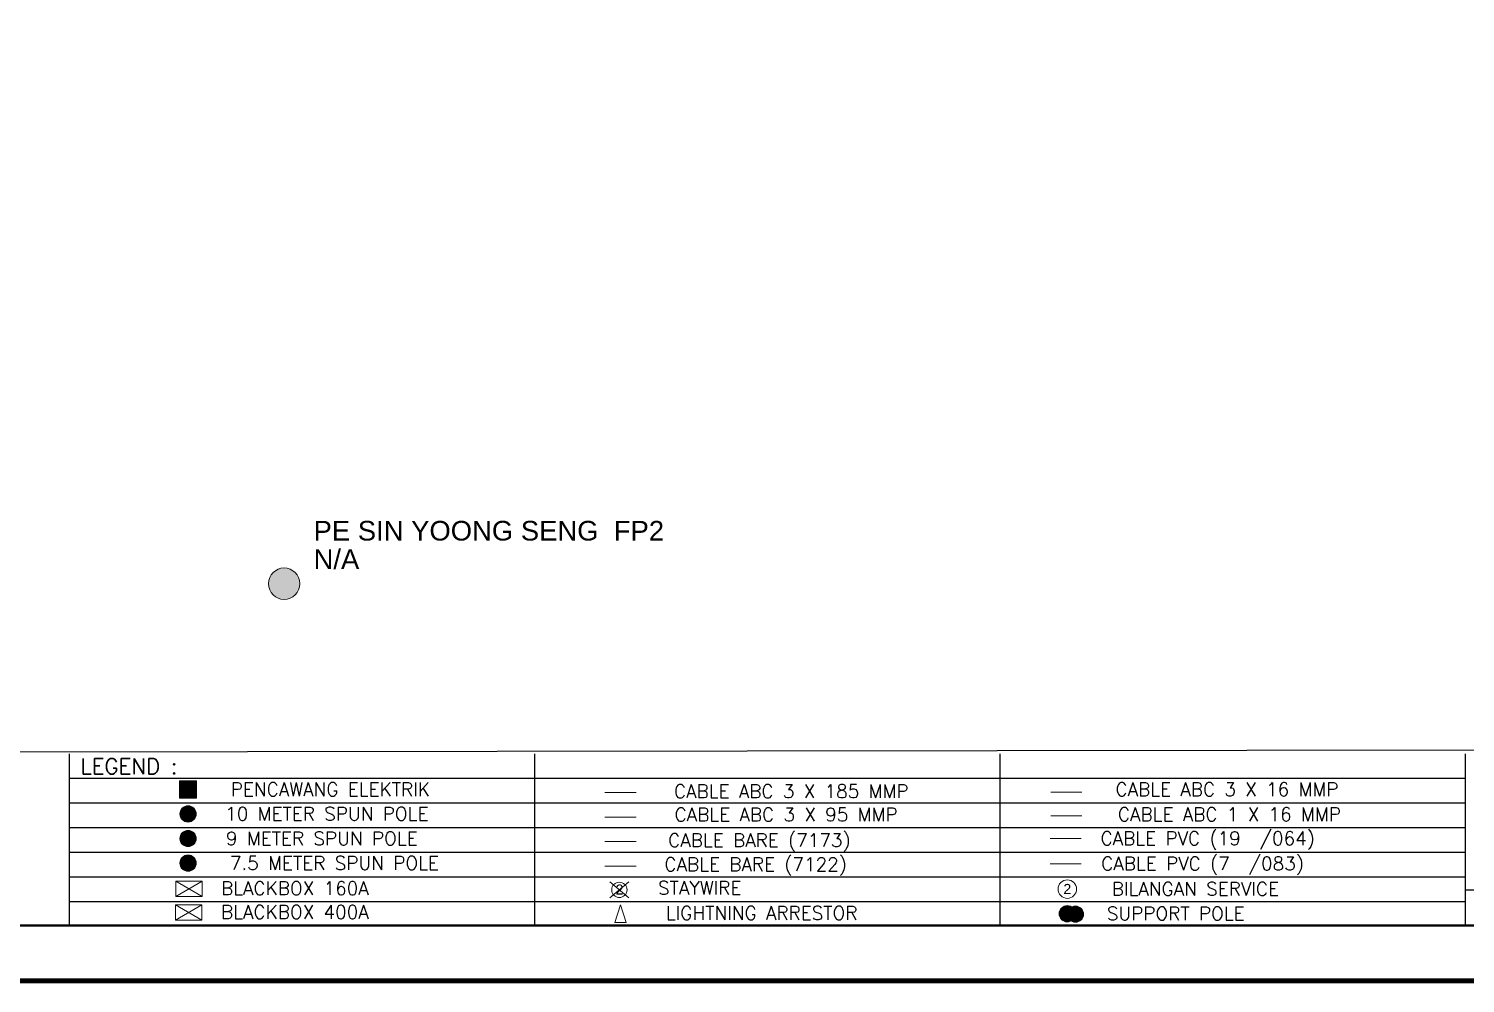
# Model space of a CAD drawing. Header units: inches. Extents: x -2907330 to 774627, y -12404360 to 10502691.
# Drawn here: x 13842 to 14611, y 2212 to 2723 of the extents above; entities that cross this region are included whole.
import ezdxf
from ezdxf.enums import TextEntityAlignment as Align

# ---------------------------------------------------------------- set-up
doc = ezdxf.new("R2010")
doc.units = ezdxf.units.IN
doc.header["$MEASUREMENT"] = 0
for name, color, linetype, lineweight in [('BARE 7122', 94, 'Continuous', 0), ('LIGHTNING ARRESTOR', 2, 'Continuous', 0), ('POLE NUMBER', 7, 'Continuous', 0), ('PVC 7083', 2, 'Continuous', 0), ('PVC 9064', 4, 'Continuous', 0), ('STAYWIRE', 7, 'Continuous', 0), ('TIANG LAMA', 112, 'Continuous', 0)]:
    doc.layers.add(name, color=color, linetype=linetype, lineweight=lineweight)
doc.styles.add('Simplex.shk', font='simplex.shx', dxfattribs={"height": 1.75})
doc.styles.add('style1', font='arial.ttf', dxfattribs={"height": 2})

# ---------------------------------------------------------------- blocks, each defined once
blk = doc.blocks.new('TIANG_BIRU')
at = {"lineweight": 0}
h = blk.add_hatch(color=5, dxfattribs=at)
h.dxf.hatch_style = 1
h.paths.add_polyline_path([(-1.6, 0, 1), (1.6, 0, 1)])
blk.add_circle((0, 0), 1.6, dxfattribs=at)

msp = doc.modelspace()

# ---------------------------------------------------------------- hatches: boundary and pattern name
at = {"lineweight": 0}
h = msp.add_hatch(color=3, dxfattribs=at)
h.dxf.hatch_style = 1
h.paths.add_polyline_path([(13932.12, 2320.29), (13923.09, 2320.29), (13923.09, 2311.01), (13932.12, 2311.01)])
h = msp.add_hatch(color=6, dxfattribs=at)
h.dxf.hatch_style = 1
h.paths.add_polyline_path([(13931.94, 2302.65, 1), (13923.25, 2302.65, 1)])
h = msp.add_hatch(color=5, dxfattribs=at)
h.dxf.hatch_style = 1
h.paths.add_polyline_path([(13923.25, 2289.47, 1), (13931.94, 2289.47, 1)])
h = msp.add_hatch(color=1, dxfattribs=at)
h.dxf.hatch_style = 1
h.paths.add_polyline_path([(13923.25, 2276.28, 1), (13931.94, 2276.28, 1)])
h = msp.add_hatch(color=9, dxfattribs=at)
h.dxf.hatch_style = 1
h.paths.add_polyline_path([(14393.82, 2249.18, 1), (14402.52, 2249.18, 1)])
h = msp.add_hatch(color=5, dxfattribs=at)
h.dxf.hatch_style = 1
h.paths.add_polyline_path([(14398.16, 2248.95, 1), (14406.86, 2248.95, 1)])

# ---------------------------------------------------------------- linework, layer by layer
at = {"color": 7, "linetype": 'Continuous'}
for p, q in [((13219.25, 2334.93), (15221.44, 2337.82)), ((14611.17, 2261.91), (15221.29, 2261.91))]:
    msp.add_line(p, q, dxfattribs=at)
at = {"linetype": 'Continuous'}
for p, q in [((13863.93, 2334.88), (13863.93, 2242.58)), ((14113.01, 2334.88), (14113.01, 2242.58)), ((14362.09, 2334.88), (14362.09, 2242.58)), ((14611.17, 2334.88), (14611.17, 2242.6)), ((13863.93, 2321.7), (14113.01, 2321.7)), ((14113.01, 2321.7), (14362.09, 2321.7)), ((14362.09, 2321.7), (14611.17, 2321.7)), ((13863.93, 2308.51), (14113.01, 2308.51)), ((14113.01, 2308.51), (14362.09, 2308.51)), ((14362.09, 2308.51), (14362.09, 2242.58)), ((14362.09, 2308.51), (14611.17, 2308.51)), ((13863.93, 2295.32), (14113.01, 2295.32)), ((14113.01, 2295.32), (14362.09, 2295.32)), ((14362.09, 2295.32), (14611.17, 2295.32)), ((13863.93, 2282.14), (14113.01, 2282.14)), ((14113.01, 2282.14), (14362.09, 2282.14)), ((14362.09, 2282.14), (14611.17, 2282.14)), ((13863.93, 2268.95), (14113.01, 2268.95)), ((14113.01, 2268.95), (14362.09, 2268.95)), ((14362.09, 2268.95), (14611.17, 2268.95)), ((13863.93, 2255.76), (14113.01, 2255.76)), ((14113.01, 2255.76), (14362.09, 2255.76)), ((14362.09, 2255.76), (14611.17, 2255.76))]:
    msp.add_line(p, q, dxfattribs=at)
at = {"linetype": 'Continuous', "const_width": 2.7}
msp.add_lwpolyline([(15264.58, 3866.02), (12871.15, 3866.02), (12871.15, 2213.3), (15264.58, 2213.3)], close=True, dxfattribs=at)
for points in [[(12914.43, 3836.72), (15221.29, 3836.72), (15221.29, 2242.6), (12914.43, 2242.6)], [(12914.58, 3837.26), (15221.44, 3837.26), (15221.44, 2243.15), (12914.58, 2243.15)]]:
    msp.add_lwpolyline(points, close=True)
at = {"color": 5, "lineweight": 0}
msp.add_lwpolyline([(13923.09, 2311.01), (13932.12, 2311.01), (13932.12, 2320.29), (13923.09, 2320.29)], close=True, dxfattribs=at)
at = {"color": 30, "lineweight": 0}
for points in [[(14406, 2314.3), (14389.31, 2314.3)], [(13921.05, 2258.39), (13935.18, 2266.66), (13935.18, 2258.39), (13921.05, 2266.66)]]:
    msp.add_lwpolyline(points, dxfattribs=at)
at = {"color": 1, "lineweight": 0}
for points in [[(14167.35, 2314.16), (14150.66, 2314.16)], [(13920.8, 2245.77), (13934.94, 2254.04), (13934.94, 2245.77), (13920.8, 2254.04)]]:
    msp.add_lwpolyline(points, dxfattribs=at)
at = {"color": 5, "lineweight": 0}
msp.add_lwpolyline([(14167.35, 2300.98), (14150.66, 2300.98)], dxfattribs=at)
at = {"lineweight": 0}
msp.add_lwpolyline([(14406, 2301.63), (14389.31, 2301.63)], dxfattribs=at)
at = {"color": 6, "lineweight": 0}
msp.add_lwpolyline([(14167.35, 2287.79), (14150.66, 2287.79)], dxfattribs=at)
at = {"color": 30, "lineweight": 0}
msp.add_lwpolyline([(13935.18, 2266.66), (13921.05, 2266.66), (13921.05, 2258.39), (13935.18, 2258.39)], close=True, dxfattribs=at)
at = {"color": 1, "lineweight": 0}
msp.add_lwpolyline([(13934.94, 2254.04), (13920.8, 2254.04), (13920.8, 2245.77), (13934.94, 2245.77)], close=True, dxfattribs=at)
at = {"color": 0, "lineweight": 0}
msp.add_circle((13927.59, 2302.65), 4.35, dxfattribs=at)
at = {"lineweight": 0}
for centre, radius in [((13927.59, 2289.47), 4.35), ((13927.59, 2276.28), 4.35), ((14398.17, 2262.37), 4.96), ((14398.17, 2249.18), 4.35), ((14402.51, 2248.95), 4.35)]:
    msp.add_circle(centre, radius, dxfattribs=at)
at = {"layer": 'BARE 7122', "lineweight": 0}
msp.add_lwpolyline([(14167.35, 2274.6), (14150.66, 2274.6)], dxfattribs=at)
at = {"layer": 'LIGHTNING ARRESTOR', "lineweight": 0}
msp.add_lwpolyline([(14159.04, 2253.88), (14156.06, 2244.43), (14162.02, 2244.43), (14159.04, 2253.88)], dxfattribs=at)
at = {"layer": 'PVC 7083', "lineweight": 0}
msp.add_lwpolyline([(14405.68, 2275.86), (14388.99, 2275.86)], dxfattribs=at)
at = {"layer": 'PVC 9064', "lineweight": 0}
msp.add_lwpolyline([(14405.68, 2289.55), (14388.99, 2289.55)], dxfattribs=at)
at = {"layer": 'STAYWIRE', "lineweight": 0}
for p, q in [((14153.34, 2266.3), (14163.49, 2257.66)), ((14163.49, 2266.3), (14153.34, 2257.66))]:
    msp.add_line(p, q, dxfattribs=at)
msp.add_circle((14158.42, 2261.98), 4.1, dxfattribs=at)

# ---------------------------------------------------------------- block references
at = {"xscale": 5.253842213061719, "yscale": 5.253842213061719, "zscale": 5.253842213061719}
msp.add_blockref('TIANG_BIRU', (13979.01, 2425.91), dxfattribs=at)

# ---------------------------------------------------------------- texts
at = {"style": 'Simplex.shk'}
msp.add_text('LEGEND :', height=8.347, dxfattribs=at).set_placement((13895.98, 2328.16), align=Align.MIDDLE_CENTER)
at = {"lineweight": 0, "style": 'Simplex.shk'}
for s, height, p in [('PENCAWANG ELEKTRIK ', 7.2341, (14006.22, 2315.8)), ('CABLE ABC 3 X 185 MMP ', 7.2341, (14252.9, 2314.78)), ('CABLE ABC 3 X 16 MMP', 7.2341, (14483.63, 2315.83)), ('10 METER SPUN POLE', 7.2341, (14001.86, 2302.69)), ('CABLE ABC 3 X 95 MMP ', 7.2341, (14250.14, 2302.29)), ('CABLE ABC 1 X 16 MMP ', 7.2341, (14487.41, 2302.41)), ('9 METER SPUN POLE', 7.2341, (13999.18, 2289.5)), ('CABLE BARE (7173) ', 7.2341, (14235.85, 2288.56)), ('CABLE PVC (19  /064)', 7.2341, (14473.32, 2289.54)), ('7.5 METER SPUN POLE ', 7.2341, (14008.39, 2276.31)), ('CABLE BARE (7122)', 7.2341, (14231.37, 2275.67)), ('CABLE PVC (7  /083)', 7.2341, (14470.56, 2276.08)), ('BLACKBOX 160A', 7.2341, (13984.76, 2262.84)), ('STAYWIRE', 7.234, (14201.42, 2263.05)), ('BILANGAN SERVICE', 7.2341, (14466.73, 2262.5)), ('BLACKBOX 400A', 7.2341, (13984.75, 2250.14)), ('LIGHTNING ARRESTOR', 7.2341, (14234.56, 2249.59)), ('SUPPORT POLE', 7.2341, (14456.22, 2249.31))]:
    msp.add_text(s, height=height, dxfattribs=at).set_placement(p, align=Align.MIDDLE_CENTER)
at = {"layer": 'POLE NUMBER', "style": 'style1'}
for s, height, p in [('PE SIN YOONG SENG  FP2', 10.5077, (13994.77, 2449.03)), ('2', 5.37, (14156.47, 2259.48)), ('2', 5.37, (14396.1, 2259.78))]:
    msp.add_text(s, height=height, dxfattribs=at).set_placement(p)
at = {"layer": 'TIANG LAMA', "style": 'style1'}
msp.add_text('N/A', height=10.508, dxfattribs=at).set_placement((13994.77, 2433.79))

doc.saveas('drawing.dxf')
